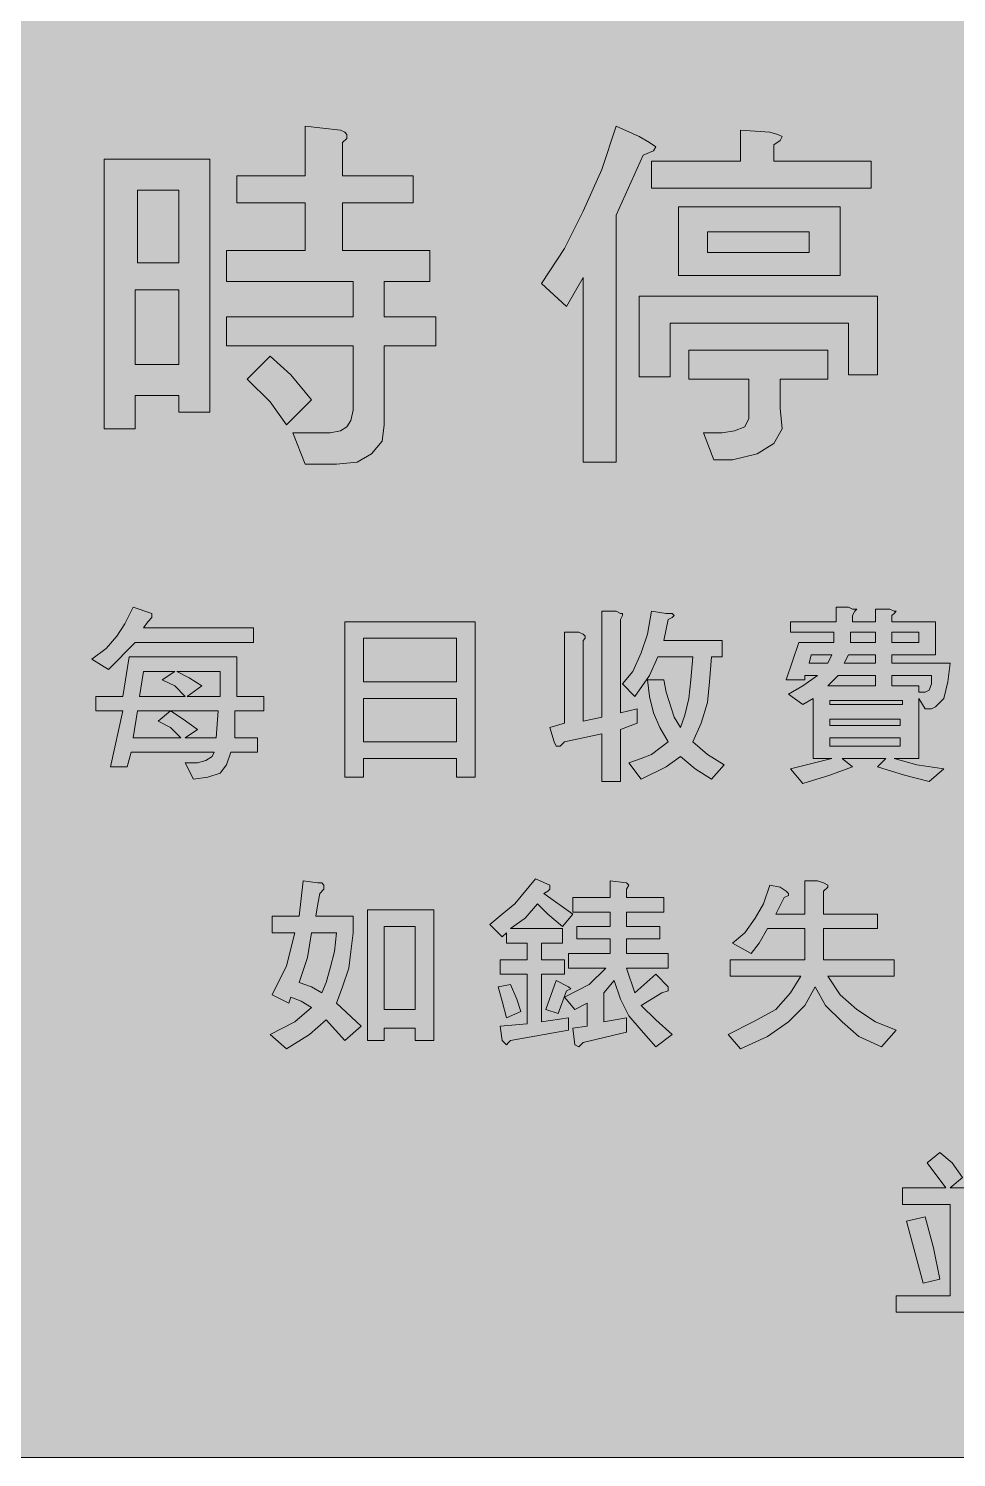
# Model space of a CAD drawing. Header units: metres. Extents: x 10 to 559, y 12 to 260.
# Drawn here: x 132.8 to 213.3, y 11.9 to 135.9 of the extents above; entities that cross this region are included whole.
import ezdxf

# ---------------------------------------------------------------- set-up
doc = ezdxf.new("R2010")
doc.units = ezdxf.units.M
doc.layers.add('FILL_BLACK_000000', color=7, linetype='Continuous', true_color=0x000000)
doc.layers.add('FILL_YELLOW_FFFF00', color=7, linetype='Continuous', true_color=0xffff00)

msp = doc.modelspace()

# ---------------------------------------------------------------- hatches: boundary and pattern name
at = {"layer": 'FILL_BLACK_000000', "true_color": 0x000000}
h = msp.add_hatch(color=7, dxfattribs=at)
h.dxf.hatch_style = 1
h.paths.add_polyline_path([(156.78, 120.78), (150.84, 120.78), (150.84, 123.12), (156.78, 123.12), (156.78, 127.44), (159.84, 127.08), (160.2, 126.9), (160.38, 126.72), (160.38, 126.36), (160.02, 126), (160.02, 123.12), (166.14, 123.12), (166.14, 120.78), (160.02, 120.78), (160.02, 116.64), (167.58, 116.64), (167.58, 113.94), (163.62, 113.94), (163.62, 110.88), (168.12, 110.88), (168.12, 108.36), (163.62, 108.36), (163.62, 101.52), (163.44, 100.08), (162.54, 99), (161.28, 98.28), (159.48, 98.1), (156.78, 98.1), (155.7, 100.8), (158.94, 100.8), (159.84, 100.98), (160.38, 101.34), (160.74, 101.88), (160.92, 102.78), (160.92, 108.36), (149.94, 108.36), (149.94, 110.88), (160.92, 110.88), (160.92, 113.94), (149.94, 113.94), (149.94, 116.64), (156.78, 116.64), (156.78, 120.78)])
h = msp.add_hatch(color=7, dxfattribs=at)
h.dxf.hatch_style = 1
h.paths.add_polyline_path([(186.66, 126), (187.2, 125.64), (187.02, 125.28), (186.12, 124.92), (183.78, 119.7), (183.78, 98.28), (180.9, 98.28), (180.9, 114.3), (179.46, 111.78), (177.3, 113.76), (179.28, 116.82), (180.9, 120.06), (182.52, 123.66), (183.78, 127.44), (185.76, 126.54), (186.66, 126)])
h = msp.add_hatch(color=7, dxfattribs=at)
h.dxf.hatch_style = 1
h.paths.add_polyline_path([(197.1, 126.9), (197.82, 126.72), (198.18, 126.54), (198, 126.18), (197.46, 125.82), (197.46, 124.38), (205.92, 124.38), (205.92, 122.04), (186.84, 122.04), (186.84, 124.38), (194.58, 124.38), (194.58, 127.08), (197.1, 126.9)])
h = msp.add_hatch(color=7, dxfattribs=at)
h.dxf.hatch_style = 1
h.paths.add_polyline_path([(145.8, 102.6), (145.8, 104.04), (142.02, 104.04), (142.02, 101.16), (139.32, 101.16), (139.32, 124.56), (148.5, 124.56), (148.5, 102.6), (145.8, 102.6)])
h.paths.add_polyline_path([(142.2, 121.86), (142.2, 115.56), (145.8, 115.56), (145.8, 121.86), (142.2, 121.86)], flags=16)
h.paths.add_polyline_path([(145.8, 113.22), (142.02, 113.22), (142.02, 106.74), (145.8, 106.74), (145.8, 113.22)], flags=16)
h = msp.add_hatch(color=7, dxfattribs=at)
h.dxf.hatch_style = 1
h.paths.add_polyline_path([(203.22, 114.48), (189.18, 114.48), (189.18, 120.42), (203.22, 120.42), (203.22, 114.48)])
h.paths.add_polyline_path([(200.52, 118.26), (191.7, 118.26), (191.7, 116.46), (200.52, 116.46), (200.52, 118.26)], flags=16)
h = msp.add_hatch(color=7, dxfattribs=at)
h.dxf.hatch_style = 1
h.paths.add_polyline_path([(206.46, 112.68), (206.46, 105.84), (203.94, 105.84), (203.94, 110.34), (188.46, 110.34), (188.46, 105.66), (185.76, 105.66), (185.76, 112.68), (206.46, 112.68)])
h = msp.add_hatch(color=7, dxfattribs=at)
h.dxf.hatch_style = 1
h.paths.add_polyline_path([(202.14, 108), (202.14, 105.48), (198, 105.48), (198, 102.96), (198.18, 101.16), (197.46, 99.9), (196.02, 99), (193.86, 98.46), (192.24, 98.46), (191.34, 100.8), (192.96, 100.8), (194.04, 100.98), (194.94, 101.34), (195.3, 102.06), (195.3, 105.48), (190.08, 105.48), (190.08, 108), (202.14, 108)])
h = msp.add_hatch(color=7, dxfattribs=at)
h.dxf.hatch_style = 1
h.paths.add_polyline_path([(155.52, 105.84), (157.32, 103.68), (155.16, 101.52), (153.72, 103.5), (151.74, 105.48), (153.72, 107.46), (155.52, 105.84)])
h = msp.add_hatch(color=7, dxfattribs=at)
h.dxf.hatch_style = 1
h.paths.add_polyline_path([(139.5, 82.08), (140.4, 83.16), (141.12, 84.24), (141.84, 85.68), (143.46, 85.14), (143.46, 84.78), (143.1, 84.42), (142.74, 83.88), (152.28, 83.88), (152.28, 82.62), (142.02, 82.62), (139.68, 80.28), (138.24, 81.18), (139.5, 82.08)])
h = msp.add_hatch(color=7, dxfattribs=at)
h.dxf.hatch_style = 1
h.paths.add_polyline_path([(206.28, 85.5), (207.54, 85.5), (207.9, 85.32), (208.08, 85.32), (207.9, 85.14), (207.72, 84.96), (207.72, 84.42), (211.5, 84.42), (211.5, 81.54), (207.72, 81.54), (207.72, 80.82), (212.76, 80.82), (212.58, 79.2), (212.22, 77.76), (211.86, 77.4), (211.5, 77.04), (211.14, 76.86), (210.6, 76.86), (210.06, 77.76), (210.06, 72.54), (207.9, 72.54), (209.88, 72), (212.22, 71.64), (210.96, 70.56), (208.8, 71.1), (206.46, 71.82), (207.18, 72.54), (203.4, 72.54), (204.3, 71.82), (202.32, 71.1), (199.98, 70.38), (198.9, 71.64), (202.5, 72.54), (200.88, 72.54), (200.88, 77.76), (199.98, 77.22), (198.72, 78.12), (199.98, 78.84), (201.24, 79.74), (200.16, 79.74), (200.16, 79.38), (198.54, 79.38), (199.62, 82.62), (202.68, 82.62), (202.68, 83.52), (198.9, 83.52), (198.9, 84.42), (202.86, 84.42), (202.86, 85.68), (203.94, 85.68), (204.3, 85.5), (204.66, 85.5), (204.48, 85.32), (204.3, 84.96), (204.3, 84.42), (206.28, 84.42), (206.28, 85.5)])
h.paths.add_polyline_path([(200.7, 81.54), (200.52, 80.82), (202.14, 80.82), (202.5, 81.54), (200.7, 81.54)], flags=16)
h.paths.add_polyline_path([(206.28, 82.62), (206.28, 83.52), (204.12, 83.52), (204.12, 82.62), (206.28, 82.62)], flags=16)
h.paths.add_polyline_path([(206.28, 80.82), (206.28, 81.54), (203.94, 81.54), (203.58, 80.82), (206.28, 80.82)], flags=16)
h.paths.add_polyline_path([(207.72, 83.52), (207.72, 82.62), (210.06, 82.62), (210.06, 83.52), (207.72, 83.52)], flags=16)
h.paths.add_polyline_path([(208.62, 77.58), (202.32, 77.58), (202.32, 77.22), (208.62, 77.22), (208.62, 77.58)], flags=16)
h.paths.add_polyline_path([(206.28, 79.74), (203.04, 79.74), (202.14, 78.84), (206.28, 78.84), (206.28, 79.74)], flags=16)
h.paths.add_polyline_path([(210.96, 78.48), (211.14, 79.02), (211.14, 79.74), (207.72, 79.74), (207.72, 78.84), (210.06, 78.84), (210.06, 78.3), (210.6, 78.3), (210.96, 78.48)], flags=16)
h.paths.add_polyline_path([(202.32, 75.96), (202.32, 75.42), (208.44, 75.42), (208.44, 75.96), (202.32, 75.96)], flags=16)
h.paths.add_polyline_path([(208.44, 74.34), (202.32, 74.34), (202.32, 73.62), (208.44, 73.62), (208.44, 74.34)], flags=16)
h = msp.add_hatch(color=7, dxfattribs=at)
h.dxf.hatch_style = 1
h.paths.add_polyline_path([(171.54, 70.92), (169.92, 70.92), (169.92, 72.54), (161.82, 72.54), (161.82, 70.92), (160.2, 70.92), (160.2, 84.42), (171.54, 84.42), (171.54, 70.92)])
h.paths.add_polyline_path([(161.82, 77.76), (161.82, 73.98), (169.92, 73.98), (169.92, 77.76), (161.82, 77.76)], flags=16)
h.paths.add_polyline_path([(169.92, 82.98), (161.82, 82.98), (161.82, 79.2), (169.92, 79.2), (169.92, 82.98)], flags=16)
h = msp.add_hatch(color=7, dxfattribs=at)
h.dxf.hatch_style = 1
h.paths.add_polyline_path([(179.28, 75.6), (179.28, 83.52), (180.54, 83.52), (180.9, 83.34), (181.08, 83.16), (181.08, 82.98), (180.9, 82.8), (180.9, 75.78), (182.52, 76.14), (182.52, 85.32), (183.78, 85.32), (184.14, 85.14), (184.32, 85.14), (184.32, 84.96), (184.14, 84.6), (184.14, 76.5), (185.58, 76.86), (185.58, 75.6), (184.14, 75.06), (184.14, 70.56), (182.52, 70.56), (182.52, 74.7), (179.28, 73.98), (178.92, 73.62), (178.56, 73.62), (178.38, 73.98), (178.02, 75.24), (179.28, 75.6)])
h = msp.add_hatch(color=7, dxfattribs=at)
h.dxf.hatch_style = 1
h.paths.add_polyline_path([(185.22, 80.1), (185.94, 81.72), (186.48, 83.34), (186.84, 85.32), (188.1, 85.14), (188.64, 85.14), (188.82, 84.96), (188.64, 84.78), (188.28, 84.6), (187.92, 82.8), (192.96, 82.8), (192.96, 81.36), (192.06, 81.36), (191.88, 79.2), (191.7, 77.4), (191.16, 75.6), (190.44, 73.98), (191.7, 72.9), (193.14, 72), (192.06, 70.74), (190.62, 71.64), (189.36, 72.72), (188.1, 71.82), (185.94, 70.74), (184.86, 72.18), (185.94, 72.54), (186.84, 72.9), (187.56, 73.44), (188.28, 73.98), (187.56, 75.24), (187.02, 76.5), (186.66, 77.94), (186.48, 79.38), (187.92, 79.38), (188.1, 78.3), (188.82, 76.14), (189.36, 75.24), (189.72, 76.32), (190.08, 77.76), (190.26, 79.38), (190.44, 81.36), (187.38, 81.36), (186.66, 79.74), (185.4, 77.94), (184.32, 79.02), (185.22, 80.1)])
h = msp.add_hatch(color=7, dxfattribs=at)
h.dxf.hatch_style = 1
h.paths.add_polyline_path([(153.18, 77.94), (153.18, 76.68), (150.66, 76.68), (150.66, 74.34), (152.64, 74.34), (152.64, 73.08), (150.3, 73.08), (149.94, 72), (149.4, 71.28), (148.32, 70.92), (147.06, 70.74), (146.34, 72.18), (147.42, 72.18), (148.14, 72.36), (148.68, 72.72), (148.86, 73.08), (141.66, 73.08), (141.3, 71.82), (139.86, 71.82), (140.94, 76.68), (138.6, 76.68), (138.6, 77.94), (140.94, 77.94), (141.48, 81.36), (150.84, 81.36), (150.84, 77.94), (153.18, 77.94)])
h.paths.add_polyline_path([(149.4, 80.1), (145.62, 80.1), (146.7, 79.56), (147.78, 78.84), (146.52, 77.94), (149.4, 77.94), (149.4, 80.1)], flags=16)
h.paths.add_polyline_path([(145.44, 80.1), (142.74, 80.1), (142.38, 77.94), (146.34, 77.94), (145.44, 78.84), (144.36, 79.38), (145.44, 80.1)], flags=16)
h.paths.add_polyline_path([(146.34, 74.34), (149.04, 74.34), (149.22, 76.68), (145.08, 76.68), (146.16, 75.96), (147.42, 75.06), (146.34, 74.34)], flags=16)
h.paths.add_polyline_path([(142.2, 76.68), (141.84, 74.34), (145.98, 74.34), (145.08, 75.24), (144, 75.78), (145.08, 76.68), (142.2, 76.68)], flags=16)
h = msp.add_hatch(color=7, dxfattribs=at)
h.dxf.hatch_style = 1
h.paths.add_polyline_path([(173.88, 59.04), (174.96, 59.94), (176.76, 62.1), (178.02, 61.56), (178.02, 61.2), (177.84, 61.02), (177.48, 60.84), (180, 59.04), (179.1, 57.96), (177.84, 59.04), (176.94, 59.94), (175.86, 58.68), (174.6, 57.78), (179.1, 57.78), (179.1, 56.52), (177.3, 56.52), (177.3, 55.08), (179.28, 55.08), (179.28, 53.82), (177.3, 53.82), (177.3, 49.68), (179.64, 50.04), (179.64, 48.96), (174.6, 48.06), (174.42, 47.88), (174.24, 47.7), (173.88, 48.06), (173.7, 49.32), (176.04, 49.5), (176.04, 53.82), (173.7, 53.82), (173.7, 55.08), (176.04, 55.08), (176.04, 56.52), (174.24, 56.52), (174.24, 57.42), (173.88, 57.06), (172.8, 58.14), (173.88, 59.04)])
h = msp.add_hatch(color=7, dxfattribs=at)
h.dxf.hatch_style = 1
h.paths.add_polyline_path([(156.24, 58.86), (156.6, 61.92), (157.86, 61.74), (158.22, 61.74), (158.4, 61.56), (158.4, 61.2), (158.04, 60.84), (157.86, 59.94), (157.68, 58.86), (160.92, 58.86), (160.92, 57.42), (160.74, 55.8), (160.56, 54.36), (160.02, 52.74), (159.48, 51.3), (161.64, 49.32), (160.2, 48.06), (158.58, 49.86), (157.14, 48.6), (155.16, 47.34), (153.72, 48.6), (155.88, 49.68), (157.32, 50.94), (156.42, 51.48), (155.52, 51.84), (155.34, 51.3), (153.9, 52.02), (155.16, 54.54), (155.88, 57.42), (153.9, 57.42), (153.9, 58.86), (156.24, 58.86)])
h.paths.add_polyline_path([(156.24, 53.1), (157.32, 52.74), (158.22, 52.2), (158.58, 53.1), (158.94, 54.36), (159.3, 55.8), (159.48, 57.42), (157.32, 57.42), (156.96, 55.26), (156.24, 53.1)], flags=16)
h = msp.add_hatch(color=7, dxfattribs=at)
h.dxf.hatch_style = 1
h.paths.add_polyline_path([(183.24, 60.48), (183.24, 61.92), (184.68, 61.74), (184.86, 61.56), (184.68, 61.2), (184.68, 60.48), (187.92, 60.48), (187.92, 59.22), (184.68, 59.22), (184.68, 57.96), (187.56, 57.96), (187.56, 56.88), (184.68, 56.88), (184.68, 55.62), (188.28, 55.62), (188.28, 54.36), (184.68, 54.36), (185.4, 52.2), (187.2, 53.82), (188.28, 52.74), (188.28, 52.38), (187.74, 52.2), (185.94, 51.12), (187.2, 49.86), (188.64, 48.6), (187.2, 47.52), (185.94, 48.96), (184.86, 50.22), (184.14, 51.66), (183.6, 53.28), (182.7, 52.2), (182.7, 49.68), (184.68, 50.04), (184.68, 48.78), (180.9, 47.88), (180.54, 47.52), (180.18, 47.7), (180, 49.14), (181.26, 49.32), (181.26, 51.3), (180.18, 50.76), (179.28, 51.84), (181.44, 52.92), (182.88, 54.36), (179.64, 54.36), (179.64, 55.62), (183.24, 55.62), (183.24, 56.88), (180.36, 56.88), (180.36, 57.96), (183.24, 57.96), (183.24, 59.22), (180, 59.22), (180, 60.48), (183.24, 60.48)])
h = msp.add_hatch(color=7, dxfattribs=at)
h.dxf.hatch_style = 1
h.paths.add_polyline_path([(198.54, 61.02), (198.72, 60.84), (198.72, 60.66), (198.36, 60.48), (197.64, 59.04), (200.16, 59.04), (200.16, 61.92), (201.24, 61.92), (201.78, 61.74), (202.14, 61.56), (202.14, 61.38), (201.78, 61.02), (201.78, 59.04), (206.46, 59.04), (206.46, 57.78), (201.78, 57.78), (201.78, 55.08), (207.9, 55.08), (207.9, 53.64), (202.14, 53.64), (203.22, 52.02), (204.66, 50.76), (206.28, 49.68), (208.08, 48.96), (206.82, 47.52), (204.84, 48.42), (203.4, 49.68), (201.96, 51.12), (201.06, 52.74), (200.16, 51.12), (198.72, 49.68), (196.92, 48.42), (194.58, 47.34), (193.5, 48.6), (195.66, 49.68), (197.64, 50.76), (198.9, 52.2), (199.8, 53.64), (193.68, 53.64), (193.68, 55.08), (200.16, 55.08), (200.16, 57.78), (196.92, 57.78), (196.2, 56.52), (195.48, 55.62), (193.86, 56.52), (194.94, 57.42), (195.84, 58.68), (196.56, 59.94), (197.1, 61.56), (198, 61.38), (198.54, 61.02)])
h = msp.add_hatch(color=7, dxfattribs=at)
h.dxf.hatch_style = 1
h.paths.add_polyline_path([(167.94, 59.4), (167.94, 48.06), (166.32, 48.06), (166.32, 49.14), (163.62, 49.14), (163.62, 48.06), (162.18, 48.06), (162.18, 59.4), (167.94, 59.4)])
h.paths.add_polyline_path([(166.32, 57.96), (163.62, 57.96), (163.62, 50.76), (166.32, 50.76), (166.32, 57.96)], flags=16)
h = msp.add_hatch(color=7, dxfattribs=at)
h.dxf.hatch_style = 1
h.paths.add_polyline_path([(175.14, 51.66), (175.5, 50.58), (174.24, 50.04), (173.88, 51.48), (173.52, 52.74), (174.6, 52.92), (175.14, 51.66)])
h = msp.add_hatch(color=7, dxfattribs=at)
h.dxf.hatch_style = 1
h.paths.add_polyline_path([(178.56, 53.28), (179.64, 52.74), (179.82, 52.56), (179.46, 52.38), (178.74, 50.4), (177.66, 50.76), (178.56, 53.28)])
h = msp.add_hatch(color=7, dxfattribs=at)
h.dxf.hatch_style = 1
h.paths.add_polyline_path([(210.78, 37.44), (211.86, 38.34), (212.94, 37.44), (213.84, 36.18), (212.76, 35.28), (216.54, 35.28), (218.52, 38.52), (219.96, 37.8), (219.96, 37.26), (219.78, 37.08), (219.6, 37.08), (218.34, 35.28), (222.12, 35.28), (222.12, 33.84), (217.98, 33.84), (217.98, 25.92), (222.48, 25.92), (222.48, 24.48), (208.08, 24.48), (208.08, 25.92), (212.76, 25.92), (212.76, 33.84), (208.62, 33.84), (208.62, 35.28), (212.4, 35.28), (210.78, 37.44)])
h.paths.add_polyline_path([(216.36, 33.84), (214.38, 33.84), (214.38, 25.92), (216.36, 25.92), (216.36, 33.84)], flags=16)
h = msp.add_hatch(color=7, dxfattribs=at)
h.dxf.hatch_style = 1
h.paths.add_polyline_path([(211.32, 30.06), (211.86, 27.36), (210.42, 27), (208.98, 32.4), (210.6, 32.76), (211.32, 30.06)])
at = {"layer": 'FILL_YELLOW_FFFF00', "true_color": 0xffff00}
h = msp.add_hatch(color=7, dxfattribs=at)
h.dxf.hatch_style = 1
h.paths.add_polyline_path([(553.87, 259.76), (555.21, 259.31), (556.42, 258.63), (557.46, 257.76), (558.3, 256.72), (558.92, 255.51), (559.31, 254.17), (559.44, 252.72), (559.44, 18.9), (559.4, 17.57), (559.29, 16.95), (559.08, 16.38), (558.41, 15.05), (557.46, 13.86), (556.32, 12.94), (555.08, 12.33), (553.76, 11.99), (552.42, 11.88), (17.46, 11.88), (16.12, 11.99), (14.81, 12.33), (13.56, 12.94), (12.42, 13.86), (11.48, 15.03), (10.8, 16.31), (10.4, 17.63), (10.26, 18.9), (10.26, 252.72), (10.4, 254.07), (10.8, 255.42), (11.48, 256.66), (12.42, 257.76), (13.52, 258.71), (14.76, 259.38), (16.11, 259.79), (17.46, 259.92), (552.42, 259.92), (553.87, 259.76)])

# ---------------------------------------------------------------- linework, layer by layer
at = {"layer": 'FILL_BLACK_000000', "lineweight": 0, "true_color": 0x000000}
for points in [[(156.78, 120.78), (150.84, 120.78), (150.84, 123.12), (156.78, 123.12), (156.78, 127.44), (159.84, 127.08), (160.2, 126.9), (160.38, 126.72), (160.38, 126.36), (160.02, 126), (160.02, 123.12), (166.14, 123.12), (166.14, 120.78), (160.02, 120.78), (160.02, 116.64), (167.58, 116.64), (167.58, 113.94), (163.62, 113.94), (163.62, 110.88), (168.12, 110.88), (168.12, 108.36), (163.62, 108.36), (163.62, 101.52), (163.44, 100.08), (162.54, 99), (161.28, 98.28), (159.48, 98.1), (156.78, 98.1), (155.7, 100.8), (158.94, 100.8), (159.84, 100.98), (160.38, 101.34), (160.74, 101.88), (160.92, 102.78), (160.92, 108.36), (149.94, 108.36), (149.94, 110.88), (160.92, 110.88), (160.92, 113.94), (149.94, 113.94), (149.94, 116.64), (156.78, 116.64)], [(186.66, 126), (187.2, 125.64), (187.02, 125.28), (186.12, 124.92), (183.78, 119.7), (183.78, 98.28), (180.9, 98.28), (180.9, 114.3), (179.46, 111.78), (177.3, 113.76), (179.28, 116.82), (180.9, 120.06), (182.52, 123.66), (183.78, 127.44), (185.76, 126.54)], [(197.1, 126.9), (197.82, 126.72), (198.18, 126.54), (198, 126.18), (197.46, 125.82), (197.46, 124.38), (205.92, 124.38), (205.92, 122.04), (186.84, 122.04), (186.84, 124.38), (194.58, 124.38), (194.58, 127.08)], [(145.8, 102.6), (145.8, 104.04), (142.02, 104.04), (142.02, 101.16), (139.32, 101.16), (139.32, 124.56), (148.5, 124.56), (148.5, 102.6)], [(142.2, 121.86), (142.2, 115.56), (145.8, 115.56), (145.8, 121.86)], [(203.22, 114.48), (189.18, 114.48), (189.18, 120.42), (203.22, 120.42)], [(200.52, 118.26), (191.7, 118.26), (191.7, 116.46), (200.52, 116.46)], [(145.8, 113.22), (142.02, 113.22), (142.02, 106.74), (145.8, 106.74)], [(206.46, 112.68), (206.46, 105.84), (203.94, 105.84), (203.94, 110.34), (188.46, 110.34), (188.46, 105.66), (185.76, 105.66), (185.76, 112.68)], [(202.14, 108), (202.14, 105.48), (198, 105.48), (198, 102.96), (198.18, 101.16), (197.46, 99.9), (196.02, 99), (193.86, 98.46), (192.24, 98.46), (191.34, 100.8), (192.96, 100.8), (194.04, 100.98), (194.94, 101.34), (195.3, 102.06), (195.3, 105.48), (190.08, 105.48), (190.08, 108)], [(155.52, 105.84), (157.32, 103.68), (155.16, 101.52), (153.72, 103.5), (151.74, 105.48), (153.72, 107.46)], [(139.5, 82.08), (140.4, 83.16), (141.12, 84.24), (141.84, 85.68), (143.46, 85.14), (143.46, 84.78), (143.1, 84.42), (142.74, 83.88), (152.28, 83.88), (152.28, 82.62), (142.02, 82.62), (139.68, 80.28), (138.24, 81.18)], [(206.28, 85.5), (207.54, 85.5), (207.9, 85.32), (208.08, 85.32), (207.9, 85.14), (207.72, 84.96), (207.72, 84.42), (211.5, 84.42), (211.5, 81.54), (207.72, 81.54), (207.72, 80.82), (212.76, 80.82), (212.58, 79.2), (212.22, 77.76), (211.86, 77.4), (211.5, 77.04), (211.14, 76.86), (210.6, 76.86), (210.06, 77.76), (210.06, 72.54), (207.9, 72.54), (209.88, 72), (212.22, 71.64), (210.96, 70.56), (208.8, 71.1), (206.46, 71.82), (207.18, 72.54), (203.4, 72.54), (204.3, 71.82), (202.32, 71.1), (199.98, 70.38), (198.9, 71.64), (202.5, 72.54), (200.88, 72.54), (200.88, 77.76), (199.98, 77.22), (198.72, 78.12), (199.98, 78.84), (201.24, 79.74), (200.16, 79.74), (200.16, 79.38), (198.54, 79.38), (199.62, 82.62), (202.68, 82.62), (202.68, 83.52), (198.9, 83.52), (198.9, 84.42), (202.86, 84.42), (202.86, 85.68), (203.94, 85.68), (204.3, 85.5), (204.66, 85.5), (204.48, 85.32), (204.3, 84.96), (204.3, 84.42), (206.28, 84.42)], [(171.54, 70.92), (169.92, 70.92), (169.92, 72.54), (161.82, 72.54), (161.82, 70.92), (160.2, 70.92), (160.2, 84.42), (171.54, 84.42)], [(179.28, 75.6), (179.28, 83.52), (180.54, 83.52), (180.9, 83.34), (181.08, 83.16), (181.08, 82.98), (180.9, 82.8), (180.9, 75.78), (182.52, 76.14), (182.52, 85.32), (183.78, 85.32), (184.14, 85.14), (184.32, 85.14), (184.32, 84.96), (184.14, 84.6), (184.14, 76.5), (185.58, 76.86), (185.58, 75.6), (184.14, 75.06), (184.14, 70.56), (182.52, 70.56), (182.52, 74.7), (179.28, 73.98), (178.92, 73.62), (178.56, 73.62), (178.38, 73.98), (178.02, 75.24)], [(185.22, 80.1), (185.94, 81.72), (186.48, 83.34), (186.84, 85.32), (188.1, 85.14), (188.64, 85.14), (188.82, 84.96), (188.64, 84.78), (188.28, 84.6), (187.92, 82.8), (192.96, 82.8), (192.96, 81.36), (192.06, 81.36), (191.88, 79.2), (191.7, 77.4), (191.16, 75.6), (190.44, 73.98), (191.7, 72.9), (193.14, 72), (192.06, 70.74), (190.62, 71.64), (189.36, 72.72), (188.1, 71.82), (185.94, 70.74), (184.86, 72.18), (185.94, 72.54), (186.84, 72.9), (187.56, 73.44), (188.28, 73.98), (187.56, 75.24), (187.02, 76.5), (186.66, 77.94), (186.48, 79.38), (187.92, 79.38), (188.1, 78.3), (188.82, 76.14), (189.36, 75.24), (189.72, 76.32), (190.08, 77.76), (190.26, 79.38), (190.44, 81.36), (187.38, 81.36), (186.66, 79.74), (185.4, 77.94), (184.32, 79.02)], [(206.28, 82.62), (206.28, 83.52), (204.12, 83.52), (204.12, 82.62)], [(207.72, 83.52), (207.72, 82.62), (210.06, 82.62), (210.06, 83.52)], [(169.92, 82.98), (161.82, 82.98), (161.82, 79.2), (169.92, 79.2)], [(153.18, 77.94), (153.18, 76.68), (150.66, 76.68), (150.66, 74.34), (152.64, 74.34), (152.64, 73.08), (150.3, 73.08), (149.94, 72), (149.4, 71.28), (148.32, 70.92), (147.06, 70.74), (146.34, 72.18), (147.42, 72.18), (148.14, 72.36), (148.68, 72.72), (148.86, 73.08), (141.66, 73.08), (141.3, 71.82), (139.86, 71.82), (140.94, 76.68), (138.6, 76.68), (138.6, 77.94), (140.94, 77.94), (141.48, 81.36), (150.84, 81.36), (150.84, 77.94)], [(200.7, 81.54), (200.52, 80.82), (202.14, 80.82), (202.5, 81.54)], [(206.28, 80.82), (206.28, 81.54), (203.94, 81.54), (203.58, 80.82)], [(145.44, 80.1), (142.74, 80.1), (142.38, 77.94), (146.34, 77.94), (145.44, 78.84), (144.36, 79.38)], [(149.4, 80.1), (145.62, 80.1), (146.7, 79.56), (147.78, 78.84), (146.52, 77.94), (149.4, 77.94)], [(206.28, 79.74), (203.04, 79.74), (202.14, 78.84), (206.28, 78.84)], [(210.96, 78.48), (211.14, 79.02), (211.14, 79.74), (207.72, 79.74), (207.72, 78.84), (210.06, 78.84), (210.06, 78.3), (210.6, 78.3)], [(161.82, 77.76), (161.82, 73.98), (169.92, 73.98), (169.92, 77.76)], [(208.62, 77.58), (202.32, 77.58), (202.32, 77.22), (208.62, 77.22)], [(142.2, 76.68), (141.84, 74.34), (145.98, 74.34), (145.08, 75.24), (144, 75.78), (145.08, 76.68)], [(146.34, 74.34), (149.04, 74.34), (149.22, 76.68), (145.08, 76.68), (146.16, 75.96), (147.42, 75.06)], [(202.32, 75.96), (202.32, 75.42), (208.44, 75.42), (208.44, 75.96)], [(208.44, 74.34), (202.32, 74.34), (202.32, 73.62), (208.44, 73.62)], [(173.88, 59.04), (174.96, 59.94), (176.76, 62.1), (178.02, 61.56), (178.02, 61.2), (177.84, 61.02), (177.48, 60.84), (180, 59.04), (179.1, 57.96), (177.84, 59.04), (176.94, 59.94), (175.86, 58.68), (174.6, 57.78), (179.1, 57.78), (179.1, 56.52), (177.3, 56.52), (177.3, 55.08), (179.28, 55.08), (179.28, 53.82), (177.3, 53.82), (177.3, 49.68), (179.64, 50.04), (179.64, 48.96), (174.6, 48.06), (174.42, 47.88), (174.24, 47.7), (173.88, 48.06), (173.7, 49.32), (176.04, 49.5), (176.04, 53.82), (173.7, 53.82), (173.7, 55.08), (176.04, 55.08), (176.04, 56.52), (174.24, 56.52), (174.24, 57.42), (173.88, 57.06), (172.8, 58.14)], [(156.24, 58.86), (156.6, 61.92), (157.86, 61.74), (158.22, 61.74), (158.4, 61.56), (158.4, 61.2), (158.04, 60.84), (157.86, 59.94), (157.68, 58.86), (160.92, 58.86), (160.92, 57.42), (160.74, 55.8), (160.56, 54.36), (160.02, 52.74), (159.48, 51.3), (161.64, 49.32), (160.2, 48.06), (158.58, 49.86), (157.14, 48.6), (155.16, 47.34), (153.72, 48.6), (155.88, 49.68), (157.32, 50.94), (156.42, 51.48), (155.52, 51.84), (155.34, 51.3), (153.9, 52.02), (155.16, 54.54), (155.88, 57.42), (153.9, 57.42), (153.9, 58.86)], [(183.24, 60.48), (183.24, 61.92), (184.68, 61.74), (184.86, 61.56), (184.68, 61.2), (184.68, 60.48), (187.92, 60.48), (187.92, 59.22), (184.68, 59.22), (184.68, 57.96), (187.56, 57.96), (187.56, 56.88), (184.68, 56.88), (184.68, 55.62), (188.28, 55.62), (188.28, 54.36), (184.68, 54.36), (185.4, 52.2), (187.2, 53.82), (188.28, 52.74), (188.28, 52.38), (187.74, 52.2), (185.94, 51.12), (187.2, 49.86), (188.64, 48.6), (187.2, 47.52), (185.94, 48.96), (184.86, 50.22), (184.14, 51.66), (183.6, 53.28), (182.7, 52.2), (182.7, 49.68), (184.68, 50.04), (184.68, 48.78), (180.9, 47.88), (180.54, 47.52), (180.18, 47.7), (180, 49.14), (181.26, 49.32), (181.26, 51.3), (180.18, 50.76), (179.28, 51.84), (181.44, 52.92), (182.88, 54.36), (179.64, 54.36), (179.64, 55.62), (183.24, 55.62), (183.24, 56.88), (180.36, 56.88), (180.36, 57.96), (183.24, 57.96), (183.24, 59.22), (180, 59.22), (180, 60.48)], [(198.54, 61.02), (198.72, 60.84), (198.72, 60.66), (198.36, 60.48), (197.64, 59.04), (200.16, 59.04), (200.16, 61.92), (201.24, 61.92), (201.78, 61.74), (202.14, 61.56), (202.14, 61.38), (201.78, 61.02), (201.78, 59.04), (206.46, 59.04), (206.46, 57.78), (201.78, 57.78), (201.78, 55.08), (207.9, 55.08), (207.9, 53.64), (202.14, 53.64), (203.22, 52.02), (204.66, 50.76), (206.28, 49.68), (208.08, 48.96), (206.82, 47.52), (204.84, 48.42), (203.4, 49.68), (201.96, 51.12), (201.06, 52.74), (200.16, 51.12), (198.72, 49.68), (196.92, 48.42), (194.58, 47.34), (193.5, 48.6), (195.66, 49.68), (197.64, 50.76), (198.9, 52.2), (199.8, 53.64), (193.68, 53.64), (193.68, 55.08), (200.16, 55.08), (200.16, 57.78), (196.92, 57.78), (196.2, 56.52), (195.48, 55.62), (193.86, 56.52), (194.94, 57.42), (195.84, 58.68), (196.56, 59.94), (197.1, 61.56), (198, 61.38)], [(167.94, 59.4), (167.94, 48.06), (166.32, 48.06), (166.32, 49.14), (163.62, 49.14), (163.62, 48.06), (162.18, 48.06), (162.18, 59.4)], [(156.24, 53.1), (157.32, 52.74), (158.22, 52.2), (158.58, 53.1), (158.94, 54.36), (159.3, 55.8), (159.48, 57.42), (157.32, 57.42), (156.96, 55.26)], [(166.32, 57.96), (163.62, 57.96), (163.62, 50.76), (166.32, 50.76)], [(175.14, 51.66), (175.5, 50.58), (174.24, 50.04), (173.88, 51.48), (173.52, 52.74), (174.6, 52.92)], [(178.56, 53.28), (179.64, 52.74), (179.82, 52.56), (179.46, 52.38), (178.74, 50.4), (177.66, 50.76)], [(211.32, 30.06), (211.86, 27.36), (210.42, 27), (208.98, 32.4), (210.6, 32.76)]]:
    msp.add_lwpolyline(points, close=True, dxfattribs=at)
msp.add_lwpolyline([(222.48, 24.48), (208.08, 24.48), (208.08, 25.92), (212.76, 25.92), (212.76, 33.84), (208.62, 33.84), (208.62, 35.28), (212.4, 35.28), (210.78, 37.44), (211.86, 38.34), (212.94, 37.44), (213.84, 36.18), (212.76, 35.28), (216.54, 35.28)], dxfattribs=at)
at = {"layer": 'FILL_YELLOW_FFFF00', "lineweight": 0, "true_color": 0xffff00}
msp.add_lwpolyline([(552.42, 11.88), (17.46, 11.88), (16.12, 11.99), (14.81, 12.33), (13.56, 12.94), (12.42, 13.86), (11.48, 15.03), (10.8, 16.31), (10.4, 17.63), (10.26, 18.9), (10.26, 252.72), (10.4, 254.07), (10.8, 255.42), (11.48, 256.66), (12.42, 257.76), (13.52, 258.71), (14.76, 259.38), (16.11, 259.79), (17.46, 259.92), (552.42, 259.92)], dxfattribs=at)

doc.saveas('drawing.dxf')
